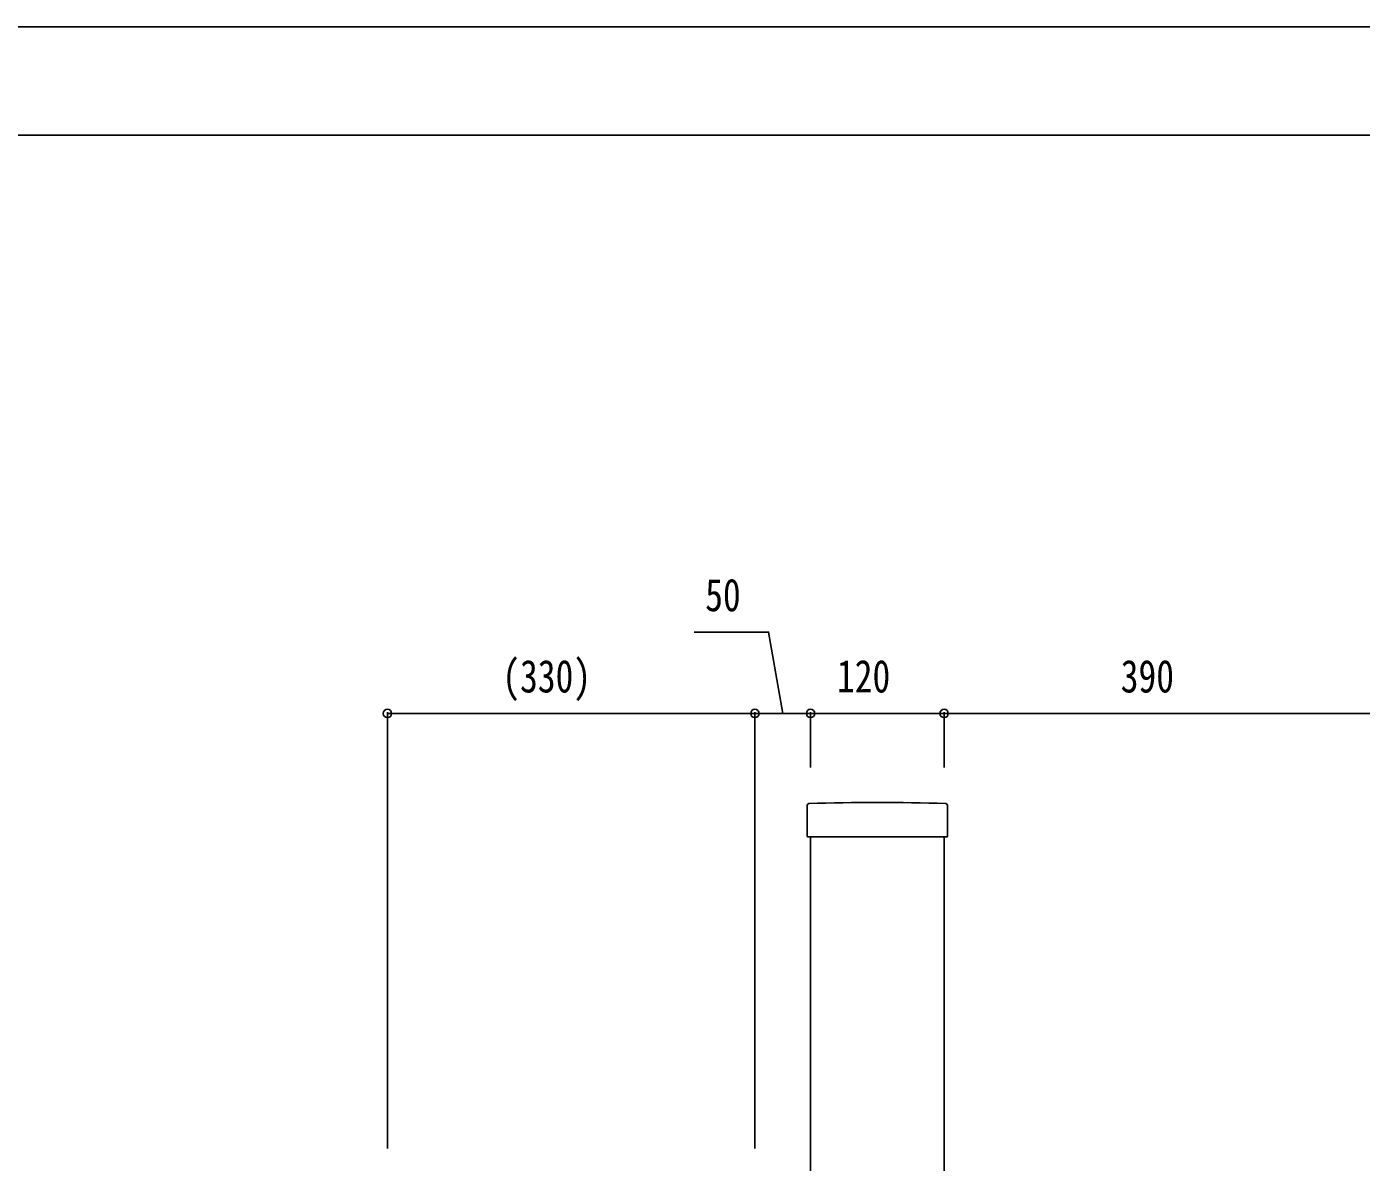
# Model space of a CAD drawing. Units: millimetres, scale not verified. Extents: x -2102 to 2102, y -1485 to 1485.
# Drawn here: x 5 to 1204, y 465 to 1485 of the extents above; entities that cross this region are included whole.
import ezdxf
from ezdxf.enums import TextEntityAlignment as Align

# ---------------------------------------------------------------- set-up
doc = ezdxf.new("R2010")
doc.units = ezdxf.units.MM
doc.header["$LTSCALE"] = 8
for name, color, linetype in [('0-3_YKK_A1', 4, 'Continuous'), ('0-4_YKK_D', 6, 'Continuous'), ('0-5_YKK_ZWAK', 7, 'Continuous')]:
    doc.layers.add(name, color=color, linetype=linetype)
doc.styles.add('ＭＳ ゴシック', font='')
doc.styles.get('ＭＳ ゴシック').set_extended_font_data('MS Gothic')

msp = doc.modelspace()

# ---------------------------------------------------------------- linework, layer by layer
at = {"layer": '0-3_YKK_A1'}
for p, q in [((706.51, 785.556), (706.51, 757.799)), ((832.51, 757.799), (832.51, 785.556)), ((707.308, 757), (710.21, 757)), ((711.122, 757.056), (710.21, 757)), ((711.334, 757.061), (713.185, 757.061)), ((714.31, 757), (713.397, 757.056)), ((714.31, 757), (824.71, 757)), ((825.622, 757.056), (824.71, 757)), ((825.834, 757.061), (827.685, 757.061)), ((828.81, 757), (827.897, 757.056)), ((828.81, 757), (831.711, 757))]:
    msp.add_line(p, q, dxfattribs=at)
msp.add_lwpolyline([(829.51, 757), (829.51, -987.5), (709.51, -987.5), (709.51, 757)], dxfattribs=at)
for centre, radius, start, end in [((708.006, 785.557), 1.496, 91.73613, 180.02696), ((769.51, -1212.5), 2000.5, 88.23692, 91.76308), ((831.013, 785.557), 1.496, 359.97304, 88.26387)]:
    msp.add_arc(centre, radius, start, end, dxfattribs=at)
for centre, major_axis, ratio, start_param, end_param in [((707.311, 757.801), (-0.568, -0.568), 0.99628, 5.49965061, 7.06672), ((711.334, 757.043), (0.3, 0), 0.061163, 1.57079633, 2.35619449), ((713.185, 757.043), (0.3, 0), 0.061163, 0.78539816, 1.57079633), ((825.834, 757.043), (0.3, 0), 0.061163, 1.57079633, 2.35619449), ((827.685, 757.043), (0.3, 0), 0.061163, 0.78539816, 1.57079633), ((831.708, 757.801), (0.568, -0.568), 0.99628, 5.49965061, 7.06672)]:
    msp.add_ellipse(centre, major_axis=major_axis, ratio=ratio, start_param=start_param, end_param=end_param, dxfattribs=at)
at = {"layer": '0-4_YKK_D'}
for p, q in [((329.413, 477.073), (329.413, 869)), ((659.51, 868), (329.413, 868)), ((659.51, 477.073), (659.51, 869)), ((659.51, 478.073), (659.51, 869)), ((659.51, 868), (709.51, 868)), ((709.51, 819.287), (709.51, 869)), ((709.51, 819.287), (709.51, 869)), ((829.51, 868), (709.51, 868)), ((829.51, 819.287), (829.51, 869)), ((829.51, 819.287), (829.51, 869)), ((1219.31, 868), (829.51, 868))]:
    msp.add_line(p, q, dxfattribs=at)
msp.add_lwpolyline([(684.51, 868), (671.795, 941), (604.862, 941)], dxfattribs=at)
for centre in [(329.413, 868), (659.51, 868), (709.51, 868), (709.51, 868), (829.51, 868), (829.51, 868)]:
    msp.add_circle(centre, 3.75, dxfattribs=at)
at = {"layer": '0-5_YKK_ZWAK'}
msp.add_line((1947.51, 1387.5), (-1952.49, 1387.5), dxfattribs=at)
msp.add_lwpolyline([(-2102.5, -1485), (2102.5, -1485), (2102.5, 1485), (-2102.5, 1485)], close=True, dxfattribs=at)

# ---------------------------------------------------------------- texts
at = {"layer": '0-4_YKK_D', "style": 'ＭＳ ゴシック', "width": 0.8}
for s, p in [('50', (614.862, 951)), ('(330)', (432.594, 878)), ('120', (733.243, 878)), ('390', (988.143, 878))]:
    msp.add_text(s, height=29.33, dxfattribs=at).set_placement(p, align=Align.BOTTOM_LEFT)

doc.saveas('drawing.dxf')
